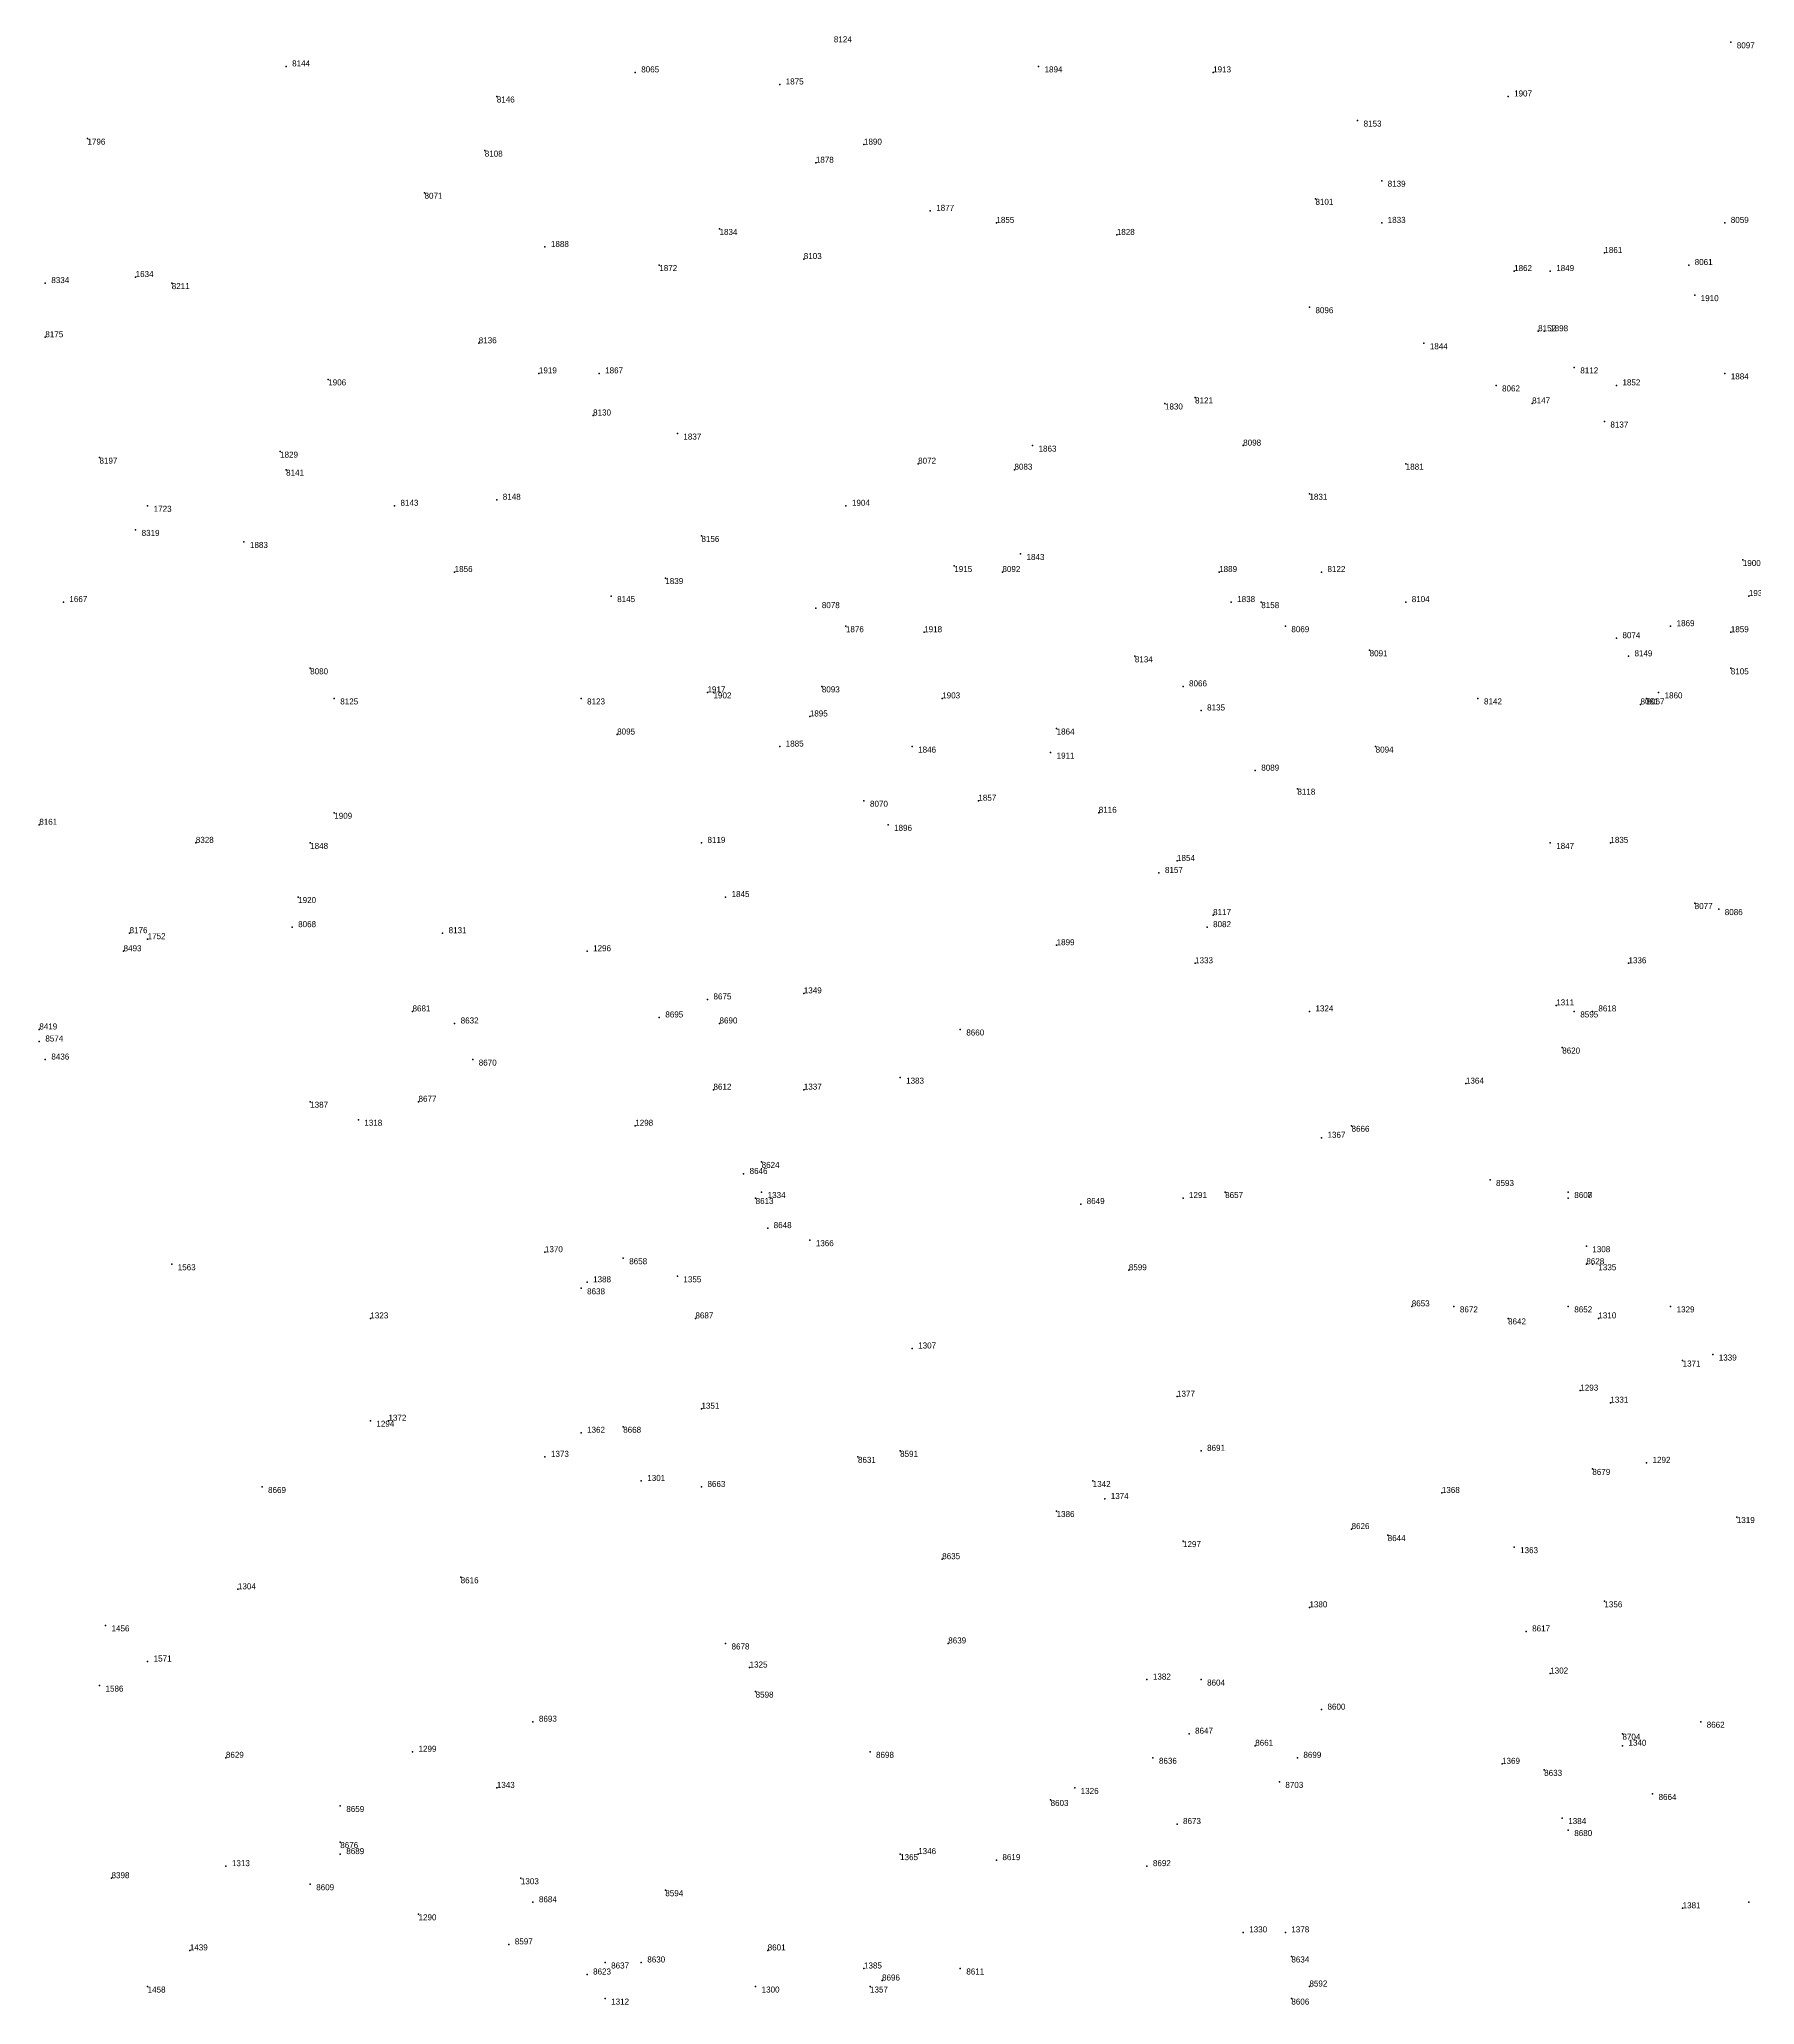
# Model space of a CAD drawing. Extents: x -0.07 to 1.1, y -0.07 to 1.1.
# Drawn here: x 0.222 to 0.507, y 0.329 to 0.6555 of the extents above; entities that cross this region are included whole.
import ezdxf

# ---------------------------------------------------------------- set-up
doc = ezdxf.new("R2010")
doc.units = 0
for name, color, linetype in [('Facilities', 3, 'CONTINUOUS'), ('Normals', 1, 'CONTINUOUS'), ('Source_points', 5, 'CONTINUOUS'), ('Text', 3, 'CONTINUOUS')]:
    doc.layers.add(name, color=color, linetype=linetype)

msp = doc.modelspace()

# ---------------------------------------------------------------- linework, layer by layer
at = {"layer": 'Facilities', "color": 3}
for p in [(0.503, 0.655, 1), (0.263, 0.651, 1), (0.321, 0.65, 1), (0.388, 0.651), (0.417, 0.65), (0.345, 0.648), (0.298, 0.646, 1), (0.466, 0.646), (0.441, 0.642, 1), (0.23, 0.639), (0.296, 0.637, 1), (0.359, 0.638), (0.351, 0.635), (0.445, 0.632, 1), (0.286, 0.63, 1), (0.37, 0.627), (0.434, 0.629, 1), (0.335, 0.624), (0.381, 0.625), (0.445, 0.625), (0.502, 0.625, 1), (0.306, 0.621), (0.401, 0.623), (0.325, 0.618), (0.349, 0.619, 1), (0.482, 0.62), (0.496, 0.618, 1), (0.223, 0.615, 1), (0.238, 0.616), (0.244, 0.615, 1), (0.467, 0.617), (0.473, 0.617), (0.433, 0.611, 1), (0.497, 0.613), (0.223, 0.606, 1), (0.295, 0.605, 1), (0.452, 0.605), (0.471, 0.607, 1), (0.472, 0.607), (0.477, 0.601, 1), (0.27, 0.599), (0.305, 0.6), (0.315, 0.6), (0.464, 0.598, 1), (0.484, 0.598), (0.502, 0.6), (0.409, 0.595), (0.414, 0.596, 1), (0.47, 0.595, 1), (0.314, 0.593, 1), (0.482, 0.592, 1), (0.328, 0.59), (0.387, 0.588), (0.422, 0.588, 1), (0.232, 0.586, 1), (0.262, 0.587), (0.368, 0.585, 1), (0.449, 0.585), (0.263, 0.584, 1), (0.384, 0.584, 1), (0.24, 0.578), (0.281, 0.578, 1), (0.298, 0.579, 1), (0.356, 0.578), (0.433, 0.58), (0.238, 0.574, 1), (0.256, 0.572), (0.332, 0.573, 1), (0.385, 0.57), (0.505, 0.569), (0.291, 0.567), (0.326, 0.566), (0.374, 0.568), (0.382, 0.567, 1), (0.418, 0.567), (0.435, 0.567, 1), (0.226, 0.562), (0.317, 0.563, 1), (0.42, 0.562), (0.425, 0.562, 1), (0.449, 0.562, 1), (0.506, 0.563), (0.351, 0.561, 1), (0.356, 0.558), (0.369, 0.557), (0.429, 0.558, 1), (0.484, 0.556, 1), (0.493, 0.558), (0.503, 0.557), (0.404, 0.553, 1), (0.443, 0.554, 1), (0.486, 0.553, 1), (0.267, 0.551, 1), (0.503, 0.551, 1), (0.271, 0.546, 1), (0.312, 0.546, 1), (0.333, 0.547), (0.334, 0.547), (0.352, 0.548, 1), (0.372, 0.546), (0.412, 0.548, 1), (0.461, 0.546, 1), (0.489, 0.546, 1), (0.491, 0.547), (0.35, 0.543), (0.415, 0.544, 1), (0.488, 0.545, 1), (0.318, 0.54, 1), (0.391, 0.541), (0.345, 0.538), (0.367, 0.538), (0.39, 0.537), (0.444, 0.538, 1), (0.424, 0.534, 1), (0.359, 0.529, 1), (0.378, 0.529), (0.431, 0.531, 1), (0.271, 0.527), (0.398, 0.527, 1), (0.222, 0.525, 1), (0.363, 0.525), (0.248, 0.522, 1), (0.267, 0.522), (0.332, 0.522, 1), (0.473, 0.522), (0.483, 0.522), (0.408, 0.517, 1), (0.411, 0.519), (0.265, 0.513), (0.336, 0.513), (0.417, 0.51, 1), (0.497, 0.512, 1), (0.501, 0.511, 1), (0.237, 0.507, 1), (0.264, 0.508, 1), (0.289, 0.507, 1), (0.416, 0.508, 1), (0.236, 0.504, 1), (0.24, 0.506), (0.313, 0.504), (0.391, 0.505), (0.414, 0.502), (0.486, 0.502), (0.349, 0.497), (0.284, 0.494, 1), (0.333, 0.496, 1), (0.433, 0.494), (0.474, 0.495), (0.477, 0.494, 1), (0.48, 0.494, 1), (0.222, 0.491, 1), (0.291, 0.492, 1), (0.325, 0.493, 1), (0.335, 0.492, 1), (0.375, 0.491, 1), (0.222, 0.489, 1), (0.475, 0.488, 1), (0.223, 0.486, 1), (0.294, 0.486, 1), (0.334, 0.481, 1), (0.349, 0.481), (0.365, 0.483), (0.459, 0.482), (0.267, 0.479), (0.285, 0.479, 1), (0.275, 0.476), (0.321, 0.475), (0.44, 0.475, 1), (0.435, 0.473), (0.339, 0.467, 1), (0.342, 0.469, 1), (0.342, 0.464), (0.419, 0.464, 1), (0.463, 0.466, 1), (0.476, 0.464, 1), (0.341, 0.463, 1), (0.395, 0.462, 1), (0.412, 0.463), (0.476, 0.463, 1), (0.343, 0.458, 1), (0.306, 0.454), (0.35, 0.456), (0.479, 0.455), (0.244, 0.452), (0.319, 0.453, 1), (0.403, 0.451, 1), (0.479, 0.452, 1), (0.48, 0.452), (0.312, 0.448, 1), (0.313, 0.449), (0.328, 0.45), (0.45, 0.445, 1), (0.457, 0.445, 1), (0.476, 0.445, 1), (0.493, 0.445), (0.277, 0.443), (0.331, 0.443, 1), (0.466, 0.443, 1), (0.481, 0.443), (0.367, 0.438), (0.495, 0.436), (0.5, 0.437), (0.478, 0.431), (0.332, 0.428), (0.411, 0.43), (0.483, 0.429), (0.277, 0.426), (0.28, 0.426), (0.319, 0.425, 1), (0.312, 0.424), (0.306, 0.42), (0.358, 0.42, 1), (0.365, 0.421, 1), (0.415, 0.421, 1), (0.48, 0.418, 1), (0.489, 0.419), (0.259, 0.415, 1), (0.322, 0.416), (0.332, 0.415, 1), (0.397, 0.416), (0.399, 0.413), (0.455, 0.414), (0.391, 0.411), (0.504, 0.41), (0.412, 0.406), (0.44, 0.408, 1), (0.446, 0.407, 1), (0.467, 0.405), (0.372, 0.403, 1), (0.292, 0.4, 1), (0.255, 0.398), (0.482, 0.396), (0.233, 0.392), (0.433, 0.395), (0.336, 0.389, 1), (0.373, 0.389, 1), (0.469, 0.391, 1), (0.24, 0.386), (0.34, 0.385), (0.406, 0.383), (0.415, 0.383, 1), (0.473, 0.384), (0.232, 0.382), (0.341, 0.381, 1), (0.304, 0.376, 1), (0.435, 0.378, 1), (0.498, 0.376, 1), (0.413, 0.374, 1), (0.485, 0.374, 1), (0.253, 0.37, 1), (0.284, 0.371), (0.36, 0.371, 1), (0.407, 0.37, 1), (0.424, 0.372, 1), (0.431, 0.37, 1), (0.465, 0.369), (0.485, 0.372), (0.428, 0.366, 1), (0.472, 0.368, 1), (0.298, 0.365), (0.39, 0.363, 1), (0.394, 0.365), (0.49, 0.364, 1), (0.272, 0.362, 1), (0.475, 0.36), (0.272, 0.356, 1), (0.411, 0.359, 1), (0.476, 0.358, 1), (0.272, 0.354, 1), (0.365, 0.354), (0.368, 0.354), (0.381, 0.353, 1), (0.234, 0.35, 1), (0.253, 0.352), (0.302, 0.35), (0.406, 0.352, 1), (0.267, 0.349, 1), (0.326, 0.348, 1), (0.285, 0.344), (0.304, 0.346, 1), (0.495, 0.345), (0.506, 0.346), (0.422, 0.341), (0.429, 0.341), (0.247, 0.338), (0.3, 0.339, 1), (0.343, 0.338, 1), (0.43, 0.337, 1), (0.313, 0.334, 1), (0.316, 0.336, 1), (0.322, 0.336, 1), (0.359, 0.335), (0.375, 0.335, 1), (0.24, 0.332), (0.316, 0.33), (0.341, 0.332), (0.36, 0.332), (0.362, 0.333, 1), (0.43, 0.33, 1), (0.433, 0.332, 1)]:
    msp.add_point(p, dxfattribs=at)
at = {"layer": 'Normals', "color": 1}
for p, q in [((0.503, 0.655, 1), (0.503, 0.655, 1.1)), ((0.263, 0.651, 1), (0.263, 0.651, 1.1)), ((0.321, 0.65, 1), (0.321, 0.65, 1.1)), ((0.388, 0.651), (0.388, 0.651, 0.1)), ((0.417, 0.65), (0.417, 0.65, 0.1)), ((0.345, 0.648), (0.345, 0.648, 0.1)), ((0.298, 0.646, 1), (0.298, 0.646, 1.1)), ((0.466, 0.646), (0.466, 0.646, 0.1)), ((0.441, 0.642, 1), (0.441, 0.642, 1.1)), ((0.23, 0.639), (0.23, 0.639, 0.1)), ((0.296, 0.637, 1), (0.296, 0.637, 1.1)), ((0.359, 0.638), (0.359, 0.638, 0.1)), ((0.351, 0.635), (0.351, 0.635, 0.1)), ((0.445, 0.632, 1), (0.445, 0.632, 1.1)), ((0.286, 0.63, 1), (0.286, 0.63, 1.1)), ((0.37, 0.627), (0.37, 0.627, 0.1)), ((0.434, 0.629, 1), (0.434, 0.629, 1.1)), ((0.335, 0.624), (0.335, 0.624, 0.1)), ((0.381, 0.625), (0.381, 0.625, 0.1)), ((0.445, 0.625), (0.445, 0.625, 0.1)), ((0.502, 0.625, 1), (0.502, 0.625, 1.1)), ((0.306, 0.621), (0.306, 0.621, 0.1)), ((0.401, 0.623), (0.401, 0.623, 0.1)), ((0.325, 0.618), (0.325, 0.618, 0.1)), ((0.349, 0.619, 1), (0.349, 0.619, 1.1)), ((0.482, 0.62), (0.482, 0.62, 0.1)), ((0.496, 0.618, 1), (0.496, 0.618, 1.1)), ((0.223, 0.615, 1), (0.223, 0.615, 1.1)), ((0.238, 0.616), (0.238, 0.616, 0.1)), ((0.244, 0.615, 1), (0.244, 0.615, 1.1)), ((0.467, 0.617), (0.467, 0.617, 0.1)), ((0.473, 0.617), (0.473, 0.617, 0.1)), ((0.433, 0.611, 1), (0.433, 0.611, 1.1)), ((0.497, 0.613), (0.497, 0.613, 0.1)), ((0.223, 0.606, 1), (0.223, 0.606, 1.1)), ((0.295, 0.605, 1), (0.295, 0.605, 1.1)), ((0.452, 0.605), (0.452, 0.605, 0.1)), ((0.471, 0.607, 1), (0.471, 0.607, 1.1)), ((0.472, 0.607), (0.472, 0.607, 0.1)), ((0.477, 0.601, 1), (0.477, 0.601, 1.1)), ((0.27, 0.599), (0.27, 0.599, 0.1)), ((0.305, 0.6), (0.305, 0.6, 0.1)), ((0.315, 0.6), (0.315, 0.6, 0.1)), ((0.464, 0.598, 1), (0.464, 0.598, 1.1)), ((0.484, 0.598), (0.484, 0.598, 0.1)), ((0.502, 0.6), (0.502, 0.6, 0.1)), ((0.409, 0.595), (0.409, 0.595, 0.1)), ((0.414, 0.596, 1), (0.414, 0.596, 1.1)), ((0.47, 0.595, 1), (0.47, 0.595, 1.1)), ((0.314, 0.593, 1), (0.314, 0.593, 1.1)), ((0.482, 0.592, 1), (0.482, 0.592, 1.1)), ((0.328, 0.59), (0.328, 0.59, 0.1)), ((0.387, 0.588), (0.387, 0.588, 0.1)), ((0.422, 0.588, 1), (0.422, 0.588, 1.1)), ((0.232, 0.586, 1), (0.232, 0.586, 1.1)), ((0.262, 0.587), (0.262, 0.587, 0.1)), ((0.368, 0.585, 1), (0.368, 0.585, 1.1)), ((0.449, 0.585), (0.449, 0.585, 0.1)), ((0.263, 0.584, 1), (0.263, 0.584, 1.1)), ((0.384, 0.584, 1), (0.384, 0.584, 1.1)), ((0.24, 0.578), (0.24, 0.578, 0.1)), ((0.281, 0.578, 1), (0.281, 0.578, 1.1)), ((0.298, 0.579, 1), (0.298, 0.579, 1.1)), ((0.356, 0.578), (0.356, 0.578, 0.1)), ((0.433, 0.58), (0.433, 0.58, 0.1)), ((0.238, 0.574, 1), (0.238, 0.574, 1.1)), ((0.256, 0.572), (0.256, 0.572, 0.1)), ((0.332, 0.573, 1), (0.332, 0.573, 1.1)), ((0.385, 0.57), (0.385, 0.57, 0.1)), ((0.505, 0.569), (0.505, 0.569, 0.1)), ((0.291, 0.567), (0.291, 0.567, 0.1)), ((0.326, 0.566), (0.326, 0.566, 0.1)), ((0.374, 0.568), (0.374, 0.568, 0.1)), ((0.382, 0.567, 1), (0.382, 0.567, 1.1)), ((0.418, 0.567), (0.418, 0.567, 0.1)), ((0.435, 0.567, 1), (0.435, 0.567, 1.1)), ((0.226, 0.562), (0.226, 0.562, 0.1)), ((0.317, 0.563, 1), (0.317, 0.563, 1.1)), ((0.42, 0.562), (0.42, 0.562, 0.1)), ((0.425, 0.562, 1), (0.425, 0.562, 1.1)), ((0.449, 0.562, 1), (0.449, 0.562, 1.1)), ((0.506, 0.563), (0.506, 0.563, 0.1)), ((0.351, 0.561, 1), (0.351, 0.561, 1.1)), ((0.356, 0.558), (0.356, 0.558, 0.1)), ((0.369, 0.557), (0.369, 0.557, 0.1)), ((0.429, 0.558, 1), (0.429, 0.558, 1.1)), ((0.484, 0.556, 1), (0.484, 0.556, 1.1)), ((0.493, 0.558), (0.493, 0.558, 0.1)), ((0.503, 0.557), (0.503, 0.557, 0.1)), ((0.404, 0.553, 1), (0.404, 0.553, 1.1)), ((0.443, 0.554, 1), (0.443, 0.554, 1.1)), ((0.486, 0.553, 1), (0.486, 0.553, 1.1)), ((0.267, 0.551, 1), (0.267, 0.551, 1.1)), ((0.503, 0.551, 1), (0.503, 0.551, 1.1)), ((0.271, 0.546, 1), (0.271, 0.546, 1.1)), ((0.312, 0.546, 1), (0.312, 0.546, 1.1)), ((0.333, 0.547), (0.333, 0.547, 0.1)), ((0.334, 0.547), (0.334, 0.547, 0.1)), ((0.352, 0.548, 1), (0.352, 0.548, 1.1)), ((0.372, 0.546), (0.372, 0.546, 0.1)), ((0.412, 0.548, 1), (0.412, 0.548, 1.1)), ((0.461, 0.546, 1), (0.461, 0.546, 1.1)), ((0.489, 0.546, 1), (0.489, 0.546, 1.1)), ((0.491, 0.547), (0.491, 0.547, 0.1)), ((0.35, 0.543), (0.35, 0.543, 0.1)), ((0.415, 0.544, 1), (0.415, 0.544, 1.1)), ((0.488, 0.545, 1), (0.488, 0.545, 1.1)), ((0.318, 0.54, 1), (0.318, 0.54, 1.1)), ((0.391, 0.541), (0.391, 0.541, 0.1)), ((0.345, 0.538), (0.345, 0.538, 0.1)), ((0.367, 0.538), (0.367, 0.538, 0.1)), ((0.39, 0.537), (0.39, 0.537, 0.1)), ((0.444, 0.538, 1), (0.444, 0.538, 1.1)), ((0.424, 0.534, 1), (0.424, 0.534, 1.1)), ((0.359, 0.529, 1), (0.359, 0.529, 1.1)), ((0.378, 0.529), (0.378, 0.529, 0.1)), ((0.431, 0.531, 1), (0.431, 0.531, 1.1)), ((0.271, 0.527), (0.271, 0.527, 0.1)), ((0.398, 0.527, 1), (0.398, 0.527, 1.1)), ((0.222, 0.525, 1), (0.222, 0.525, 1.1)), ((0.363, 0.525), (0.363, 0.525, 0.1)), ((0.248, 0.522, 1), (0.248, 0.522, 1.1)), ((0.267, 0.522), (0.267, 0.522, 0.1)), ((0.332, 0.522, 1), (0.332, 0.522, 1.1)), ((0.473, 0.522), (0.473, 0.522, 0.1)), ((0.483, 0.522), (0.483, 0.522, 0.1)), ((0.408, 0.517, 1), (0.408, 0.517, 1.1)), ((0.411, 0.519), (0.411, 0.519, 0.1)), ((0.265, 0.513), (0.265, 0.513, 0.1)), ((0.336, 0.513), (0.336, 0.513, 0.1)), ((0.417, 0.51, 1), (0.417, 0.51, 1.1)), ((0.497, 0.512, 1), (0.497, 0.512, 1.1)), ((0.501, 0.511, 1), (0.501, 0.511, 1.1)), ((0.237, 0.507, 1), (0.237, 0.507, 1.1)), ((0.264, 0.508, 1), (0.264, 0.508, 1.1)), ((0.289, 0.507, 1), (0.289, 0.507, 1.1)), ((0.416, 0.508, 1), (0.416, 0.508, 1.1)), ((0.236, 0.504, 1), (0.236, 0.504, 1.1)), ((0.24, 0.506), (0.24, 0.506, 0.1)), ((0.313, 0.504), (0.313, 0.504, 0.1)), ((0.391, 0.505), (0.391, 0.505, 0.1)), ((0.414, 0.502), (0.414, 0.502, 0.1)), ((0.486, 0.502), (0.486, 0.502, 0.1)), ((0.349, 0.497), (0.349, 0.497, 0.1)), ((0.284, 0.494, 1), (0.284, 0.494, 1.1)), ((0.333, 0.496, 1), (0.333, 0.496, 1.1)), ((0.433, 0.494), (0.433, 0.494, 0.1)), ((0.474, 0.495), (0.474, 0.495, 0.1)), ((0.477, 0.494, 1), (0.477, 0.494, 1.1)), ((0.48, 0.494, 1), (0.48, 0.494, 1.1)), ((0.222, 0.491, 1), (0.222, 0.491, 1.1)), ((0.291, 0.492, 1), (0.291, 0.492, 1.1)), ((0.325, 0.493, 1), (0.325, 0.493, 1.1)), ((0.335, 0.492, 1), (0.335, 0.492, 1.1)), ((0.375, 0.491, 1), (0.375, 0.491, 1.1)), ((0.222, 0.489, 1), (0.222, 0.489, 1.1)), ((0.475, 0.488, 1), (0.475, 0.488, 1.1)), ((0.223, 0.486, 1), (0.223, 0.486, 1.1)), ((0.294, 0.486, 1), (0.294, 0.486, 1.1)), ((0.334, 0.481, 1), (0.334, 0.481, 1.1)), ((0.349, 0.481), (0.349, 0.481, 0.1)), ((0.365, 0.483), (0.365, 0.483, 0.1)), ((0.459, 0.482), (0.459, 0.482, 0.1)), ((0.267, 0.479), (0.267, 0.479, 0.1)), ((0.285, 0.479, 1), (0.285, 0.479, 1.1)), ((0.275, 0.476), (0.275, 0.476, 0.1)), ((0.321, 0.475), (0.321, 0.475, 0.1)), ((0.44, 0.475, 1), (0.44, 0.475, 1.1)), ((0.435, 0.473), (0.435, 0.473, 0.1)), ((0.339, 0.467, 1), (0.339, 0.467, 1.1)), ((0.342, 0.469, 1), (0.342, 0.469, 1.1)), ((0.342, 0.464), (0.342, 0.464, 0.1)), ((0.419, 0.464, 1), (0.419, 0.464, 1.1)), ((0.463, 0.466, 1), (0.463, 0.466, 1.1)), ((0.476, 0.464, 1), (0.476, 0.464, 1.1)), ((0.341, 0.463, 1), (0.341, 0.463, 1.1)), ((0.395, 0.462, 1), (0.395, 0.462, 1.1)), ((0.412, 0.463), (0.412, 0.463, 0.1)), ((0.476, 0.463, 1), (0.476, 0.463, 1.1)), ((0.343, 0.458, 1), (0.343, 0.458, 1.1)), ((0.306, 0.454), (0.306, 0.454, 0.1)), ((0.35, 0.456), (0.35, 0.456, 0.1)), ((0.479, 0.455), (0.479, 0.455, 0.1)), ((0.244, 0.452), (0.244, 0.452, 0.1)), ((0.319, 0.453, 1), (0.319, 0.453, 1.1)), ((0.403, 0.451, 1), (0.403, 0.451, 1.1)), ((0.479, 0.452, 1), (0.479, 0.452, 1.1)), ((0.48, 0.452), (0.48, 0.452, 0.1)), ((0.312, 0.448, 1), (0.312, 0.448, 1.1)), ((0.313, 0.449), (0.313, 0.449, 0.1)), ((0.328, 0.45), (0.328, 0.45, 0.1)), ((0.45, 0.445, 1), (0.45, 0.445, 1.1)), ((0.457, 0.445, 1), (0.457, 0.445, 1.1)), ((0.476, 0.445, 1), (0.476, 0.445, 1.1)), ((0.493, 0.445), (0.493, 0.445, 0.1)), ((0.277, 0.443), (0.277, 0.443, 0.1)), ((0.331, 0.443, 1), (0.331, 0.443, 1.1)), ((0.466, 0.443, 1), (0.466, 0.443, 1.1)), ((0.481, 0.443), (0.481, 0.443, 0.1)), ((0.367, 0.438), (0.367, 0.438, 0.1)), ((0.495, 0.436), (0.495, 0.436, 0.1)), ((0.5, 0.437), (0.5, 0.437, 0.1)), ((0.478, 0.431), (0.478, 0.431, 0.1)), ((0.332, 0.428), (0.332, 0.428, 0.1)), ((0.411, 0.43), (0.411, 0.43, 0.1)), ((0.483, 0.429), (0.483, 0.429, 0.1)), ((0.277, 0.426), (0.277, 0.426, 0.1)), ((0.28, 0.426), (0.28, 0.426, 0.1)), ((0.319, 0.425, 1), (0.319, 0.425, 1.1)), ((0.312, 0.424), (0.312, 0.424, 0.1)), ((0.306, 0.42), (0.306, 0.42, 0.1)), ((0.358, 0.42, 1), (0.358, 0.42, 1.1)), ((0.365, 0.421, 1), (0.365, 0.421, 1.1)), ((0.415, 0.421, 1), (0.415, 0.421, 1.1)), ((0.48, 0.418, 1), (0.48, 0.418, 1.1)), ((0.489, 0.419), (0.489, 0.419, 0.1)), ((0.259, 0.415, 1), (0.259, 0.415, 1.1)), ((0.322, 0.416), (0.322, 0.416, 0.1)), ((0.332, 0.415, 1), (0.332, 0.415, 1.1)), ((0.397, 0.416), (0.397, 0.416, 0.1)), ((0.399, 0.413), (0.399, 0.413, 0.1)), ((0.455, 0.414), (0.455, 0.414, 0.1)), ((0.391, 0.411), (0.391, 0.411, 0.1)), ((0.504, 0.41), (0.504, 0.41, 0.1)), ((0.412, 0.406), (0.412, 0.406, 0.1)), ((0.44, 0.408, 1), (0.44, 0.408, 1.1)), ((0.446, 0.407, 1), (0.446, 0.407, 1.1)), ((0.467, 0.405), (0.467, 0.405, 0.1)), ((0.372, 0.403, 1), (0.372, 0.403, 1.1)), ((0.292, 0.4, 1), (0.292, 0.4, 1.1)), ((0.255, 0.398), (0.255, 0.398, 0.1)), ((0.482, 0.396), (0.482, 0.396, 0.1)), ((0.233, 0.392), (0.233, 0.392, 0.1)), ((0.433, 0.395), (0.433, 0.395, 0.1)), ((0.336, 0.389, 1), (0.336, 0.389, 1.1)), ((0.373, 0.389, 1), (0.373, 0.389, 1.1)), ((0.469, 0.391, 1), (0.469, 0.391, 1.1)), ((0.24, 0.386), (0.24, 0.386, 0.1)), ((0.34, 0.385), (0.34, 0.385, 0.1)), ((0.406, 0.383), (0.406, 0.383, 0.1)), ((0.415, 0.383, 1), (0.415, 0.383, 1.1)), ((0.473, 0.384), (0.473, 0.384, 0.1)), ((0.232, 0.382), (0.232, 0.382, 0.1)), ((0.341, 0.381, 1), (0.341, 0.381, 1.1)), ((0.304, 0.376, 1), (0.304, 0.376, 1.1)), ((0.435, 0.378, 1), (0.435, 0.378, 1.1)), ((0.498, 0.376, 1), (0.498, 0.376, 1.1)), ((0.413, 0.374, 1), (0.413, 0.374, 1.1)), ((0.485, 0.374, 1), (0.485, 0.374, 1.1)), ((0.253, 0.37, 1), (0.253, 0.37, 1.1)), ((0.284, 0.371), (0.284, 0.371, 0.1)), ((0.36, 0.371, 1), (0.36, 0.371, 1.1)), ((0.407, 0.37, 1), (0.407, 0.37, 1.1)), ((0.424, 0.372, 1), (0.424, 0.372, 1.1)), ((0.431, 0.37, 1), (0.431, 0.37, 1.1)), ((0.465, 0.369), (0.465, 0.369, 0.1)), ((0.485, 0.372), (0.485, 0.372, 0.1)), ((0.428, 0.366, 1), (0.428, 0.366, 1.1)), ((0.472, 0.368, 1), (0.472, 0.368, 1.1)), ((0.298, 0.365), (0.298, 0.365, 0.1)), ((0.39, 0.363, 1), (0.39, 0.363, 1.1)), ((0.394, 0.365), (0.394, 0.365, 0.1)), ((0.49, 0.364, 1), (0.49, 0.364, 1.1)), ((0.272, 0.362, 1), (0.272, 0.362, 1.1)), ((0.475, 0.36), (0.475, 0.36, 0.1)), ((0.272, 0.356, 1), (0.272, 0.356, 1.1)), ((0.411, 0.359, 1), (0.411, 0.359, 1.1)), ((0.476, 0.358, 1), (0.476, 0.358, 1.1)), ((0.272, 0.354, 1), (0.272, 0.354, 1.1)), ((0.365, 0.354), (0.365, 0.354, 0.1)), ((0.368, 0.354), (0.368, 0.354, 0.1)), ((0.381, 0.353, 1), (0.381, 0.353, 1.1)), ((0.234, 0.35, 1), (0.234, 0.35, 1.1)), ((0.253, 0.352), (0.253, 0.352, 0.1)), ((0.302, 0.35), (0.302, 0.35, 0.1)), ((0.406, 0.352, 1), (0.406, 0.352, 1.1)), ((0.267, 0.349, 1), (0.267, 0.349, 1.1)), ((0.326, 0.348, 1), (0.326, 0.348, 1.1)), ((0.285, 0.344), (0.285, 0.344, 0.1)), ((0.304, 0.346, 1), (0.304, 0.346, 1.1)), ((0.495, 0.345), (0.495, 0.345, 0.1)), ((0.506, 0.346), (0.506, 0.346, 0.1)), ((0.422, 0.341), (0.422, 0.341, 0.1)), ((0.429, 0.341), (0.429, 0.341, 0.1)), ((0.247, 0.338), (0.247, 0.338, 0.1)), ((0.3, 0.339, 1), (0.3, 0.339, 1.1)), ((0.343, 0.338, 1), (0.343, 0.338, 1.1)), ((0.43, 0.337, 1), (0.43, 0.337, 1.1)), ((0.313, 0.334, 1), (0.313, 0.334, 1.1)), ((0.316, 0.336, 1), (0.316, 0.336, 1.1)), ((0.322, 0.336, 1), (0.322, 0.336, 1.1)), ((0.359, 0.335), (0.359, 0.335, 0.1)), ((0.375, 0.335, 1), (0.375, 0.335, 1.1)), ((0.24, 0.332), (0.24, 0.332, 0.1)), ((0.316, 0.33), (0.316, 0.33, 0.1)), ((0.341, 0.332), (0.341, 0.332, 0.1)), ((0.36, 0.332), (0.36, 0.332, 0.1)), ((0.362, 0.333, 1), (0.362, 0.333, 1.1)), ((0.43, 0.33, 1), (0.43, 0.33, 1.1)), ((0.433, 0.332, 1), (0.433, 0.332, 1.1))]:
    msp.add_line(p, q, dxfattribs=at)
at = {"layer": 'Source_points', "color": 5}
for p in [(0.503, 0.655, 1), (0.263, 0.651, 1), (0.321, 0.65, 1), (0.388, 0.651), (0.417, 0.65), (0.345, 0.648), (0.298, 0.646, 1), (0.466, 0.646), (0.441, 0.642, 1), (0.23, 0.639), (0.296, 0.637, 1), (0.359, 0.638), (0.351, 0.635), (0.445, 0.632, 1), (0.286, 0.63, 1), (0.37, 0.627), (0.434, 0.629, 1), (0.335, 0.624), (0.381, 0.625), (0.445, 0.625), (0.502, 0.625, 1), (0.306, 0.621), (0.401, 0.623), (0.325, 0.618), (0.349, 0.619, 1), (0.482, 0.62), (0.496, 0.618, 1), (0.223, 0.615, 1), (0.238, 0.616), (0.244, 0.615, 1), (0.467, 0.617), (0.473, 0.617), (0.433, 0.611, 1), (0.497, 0.613), (0.223, 0.606, 1), (0.295, 0.605, 1), (0.452, 0.605), (0.471, 0.607, 1), (0.472, 0.607), (0.477, 0.601, 1), (0.27, 0.599), (0.305, 0.6), (0.315, 0.6), (0.464, 0.598, 1), (0.484, 0.598), (0.502, 0.6), (0.409, 0.595), (0.414, 0.596, 1), (0.47, 0.595, 1), (0.314, 0.593, 1), (0.482, 0.592, 1), (0.328, 0.59), (0.387, 0.588), (0.422, 0.588, 1), (0.232, 0.586, 1), (0.262, 0.587), (0.368, 0.585, 1), (0.449, 0.585), (0.263, 0.584, 1), (0.384, 0.584, 1), (0.24, 0.578), (0.281, 0.578, 1), (0.298, 0.579, 1), (0.356, 0.578), (0.433, 0.58), (0.238, 0.574, 1), (0.256, 0.572), (0.332, 0.573, 1), (0.385, 0.57), (0.505, 0.569), (0.291, 0.567), (0.326, 0.566), (0.374, 0.568), (0.382, 0.567, 1), (0.418, 0.567), (0.435, 0.567, 1), (0.226, 0.562), (0.317, 0.563, 1), (0.42, 0.562), (0.425, 0.562, 1), (0.449, 0.562, 1), (0.506, 0.563), (0.351, 0.561, 1), (0.356, 0.558), (0.369, 0.557), (0.429, 0.558, 1), (0.484, 0.556, 1), (0.493, 0.558), (0.503, 0.557), (0.404, 0.553, 1), (0.443, 0.554, 1), (0.486, 0.553, 1), (0.267, 0.551, 1), (0.503, 0.551, 1), (0.271, 0.546, 1), (0.312, 0.546, 1), (0.333, 0.547), (0.334, 0.547), (0.352, 0.548, 1), (0.372, 0.546), (0.412, 0.548, 1), (0.461, 0.546, 1), (0.489, 0.546, 1), (0.491, 0.547), (0.35, 0.543), (0.415, 0.544, 1), (0.488, 0.545, 1), (0.318, 0.54, 1), (0.391, 0.541), (0.345, 0.538), (0.367, 0.538), (0.39, 0.537), (0.444, 0.538, 1), (0.424, 0.534, 1), (0.359, 0.529, 1), (0.378, 0.529), (0.431, 0.531, 1), (0.271, 0.527), (0.398, 0.527, 1), (0.222, 0.525, 1), (0.363, 0.525), (0.248, 0.522, 1), (0.267, 0.522), (0.332, 0.522, 1), (0.473, 0.522), (0.483, 0.522), (0.408, 0.517, 1), (0.411, 0.519), (0.265, 0.513), (0.336, 0.513), (0.417, 0.51, 1), (0.497, 0.512, 1), (0.501, 0.511, 1), (0.237, 0.507, 1), (0.264, 0.508, 1), (0.289, 0.507, 1), (0.416, 0.508, 1), (0.236, 0.504, 1), (0.24, 0.506), (0.313, 0.504), (0.391, 0.505), (0.414, 0.502), (0.486, 0.502), (0.349, 0.497), (0.284, 0.494, 1), (0.333, 0.496, 1), (0.433, 0.494), (0.474, 0.495), (0.477, 0.494, 1), (0.48, 0.494, 1), (0.222, 0.491, 1), (0.291, 0.492, 1), (0.325, 0.493, 1), (0.335, 0.492, 1), (0.375, 0.491, 1), (0.222, 0.489, 1), (0.475, 0.488, 1), (0.223, 0.486, 1), (0.294, 0.486, 1), (0.334, 0.481, 1), (0.349, 0.481), (0.365, 0.483), (0.459, 0.482), (0.267, 0.479), (0.285, 0.479, 1), (0.275, 0.476), (0.321, 0.475), (0.44, 0.475, 1), (0.435, 0.473), (0.339, 0.467, 1), (0.342, 0.469, 1), (0.342, 0.464), (0.419, 0.464, 1), (0.463, 0.466, 1), (0.476, 0.464, 1), (0.341, 0.463, 1), (0.395, 0.462, 1), (0.412, 0.463), (0.476, 0.463, 1), (0.343, 0.458, 1), (0.306, 0.454), (0.35, 0.456), (0.479, 0.455), (0.244, 0.452), (0.319, 0.453, 1), (0.403, 0.451, 1), (0.479, 0.452, 1), (0.48, 0.452), (0.312, 0.448, 1), (0.313, 0.449), (0.328, 0.45), (0.45, 0.445, 1), (0.457, 0.445, 1), (0.476, 0.445, 1), (0.493, 0.445), (0.277, 0.443), (0.331, 0.443, 1), (0.466, 0.443, 1), (0.481, 0.443), (0.367, 0.438), (0.495, 0.436), (0.5, 0.437), (0.478, 0.431), (0.332, 0.428), (0.411, 0.43), (0.483, 0.429), (0.277, 0.426), (0.28, 0.426), (0.319, 0.425, 1), (0.312, 0.424), (0.306, 0.42), (0.358, 0.42, 1), (0.365, 0.421, 1), (0.415, 0.421, 1), (0.48, 0.418, 1), (0.489, 0.419), (0.259, 0.415, 1), (0.322, 0.416), (0.332, 0.415, 1), (0.397, 0.416), (0.399, 0.413), (0.455, 0.414), (0.391, 0.411), (0.504, 0.41), (0.412, 0.406), (0.44, 0.408, 1), (0.446, 0.407, 1), (0.467, 0.405), (0.372, 0.403, 1), (0.292, 0.4, 1), (0.255, 0.398), (0.482, 0.396), (0.233, 0.392), (0.433, 0.395), (0.336, 0.389, 1), (0.373, 0.389, 1), (0.469, 0.391, 1), (0.24, 0.386), (0.34, 0.385), (0.406, 0.383), (0.415, 0.383, 1), (0.473, 0.384), (0.232, 0.382), (0.341, 0.381, 1), (0.304, 0.376, 1), (0.435, 0.378, 1), (0.498, 0.376, 1), (0.413, 0.374, 1), (0.485, 0.374, 1), (0.253, 0.37, 1), (0.284, 0.371), (0.36, 0.371, 1), (0.407, 0.37, 1), (0.424, 0.372, 1), (0.431, 0.37, 1), (0.465, 0.369), (0.485, 0.372), (0.428, 0.366, 1), (0.472, 0.368, 1), (0.298, 0.365), (0.39, 0.363, 1), (0.394, 0.365), (0.49, 0.364, 1), (0.272, 0.362, 1), (0.475, 0.36), (0.272, 0.356, 1), (0.411, 0.359, 1), (0.476, 0.358, 1), (0.272, 0.354, 1), (0.365, 0.354), (0.368, 0.354), (0.381, 0.353, 1), (0.234, 0.35, 1), (0.253, 0.352), (0.302, 0.35), (0.406, 0.352, 1), (0.267, 0.349, 1), (0.326, 0.348, 1), (0.285, 0.344), (0.304, 0.346, 1), (0.495, 0.345), (0.506, 0.346), (0.422, 0.341), (0.429, 0.341), (0.247, 0.338), (0.3, 0.339, 1), (0.343, 0.338, 1), (0.43, 0.337, 1), (0.313, 0.334, 1), (0.316, 0.336, 1), (0.322, 0.336, 1), (0.359, 0.335), (0.375, 0.335, 1), (0.24, 0.332), (0.316, 0.33), (0.341, 0.332), (0.36, 0.332), (0.362, 0.333, 1), (0.43, 0.33, 1), (0.433, 0.332, 1)]:
    msp.add_point(p, dxfattribs=at)

# ---------------------------------------------------------------- texts
at = {"layer": 'Text', "color": 3}
for s, p in [('8124', (0.354, 0.655, 1)), ('8097', (0.504, 0.654, 1)), ('8144', (0.264, 0.651, 1)), ('8065', (0.322, 0.65, 1)), ('1894', (0.389, 0.65)), ('1913', (0.417, 0.65)), ('1875', (0.346, 0.648)), ('1907', (0.467, 0.646)), ('8146', (0.298, 0.645, 1)), ('8153', (0.442, 0.641, 1)), ('1796', (0.23, 0.638)), ('8108', (0.296, 0.636, 1)), ('1890', (0.359, 0.638)), ('1878', (0.351, 0.635)), ('8139', (0.446, 0.631, 1)), ('8071', (0.286, 0.629, 1)), ('1877', (0.371, 0.627)), ('8101', (0.434, 0.628, 1)), ('1834', (0.335, 0.623)), ('1855', (0.381, 0.625)), ('1828', (0.401, 0.623)), ('1833', (0.446, 0.625)), ('8059', (0.503, 0.625, 1)), ('1888', (0.307, 0.621)), ('1861', (0.482, 0.62)), ('1872', (0.325, 0.617)), ('8103', (0.349, 0.619, 1)), ('1862', (0.467, 0.617)), ('1849', (0.474, 0.617)), ('8061', (0.497, 0.618, 1)), ('8334', (0.224, 0.615, 1)), ('1634', (0.238, 0.616)), ('8211', (0.244, 0.614, 1)), ('8096', (0.434, 0.61, 1)), ('1910', (0.498, 0.612)), ('8152', (0.471, 0.607, 1)), ('1898', (0.473, 0.607)), ('8175', (0.223, 0.606, 1)), ('8136', (0.295, 0.605, 1)), ('1844', (0.453, 0.604)), ('1919', (0.305, 0.6)), ('1867', (0.316, 0.6)), ('8112', (0.478, 0.6, 1)), ('1906', (0.27, 0.598)), ('8062', (0.465, 0.597, 1)), ('1852', (0.485, 0.598)), ('1884', (0.503, 0.599)), ('1830', (0.409, 0.594)), ('8121', (0.414, 0.595, 1)), ('8147', (0.47, 0.595, 1)), ('8130', (0.314, 0.593, 1)), ('8137', (0.483, 0.591, 1)), ('1837', (0.329, 0.589)), ('1863', (0.388, 0.587)), ('8098', (0.422, 0.588, 1)), ('8197', (0.232, 0.585, 1)), ('1829', (0.262, 0.586)), ('8072', (0.368, 0.585, 1)), ('8083', (0.384, 0.584, 1)), ('1881', (0.449, 0.584)), ('8141', (0.263, 0.583, 1)), ('1723', (0.241, 0.577)), ('8143', (0.282, 0.578, 1)), ('8148', (0.299, 0.579, 1)), ('1904', (0.357, 0.578)), ('1831', (0.433, 0.579)), ('8319', (0.239, 0.573, 1)), ('1883', (0.257, 0.571)), ('8156', (0.332, 0.572, 1)), ('1843', (0.386, 0.569)), ('1900', (0.505, 0.568)), ('1856', (0.291, 0.567)), ('1839', (0.326, 0.565)), ('1915', (0.374, 0.567)), ('8092', (0.382, 0.567, 1)), ('1889', (0.418, 0.567)), ('8122', (0.436, 0.567, 1)), ('1667', (0.227, 0.562)), ('8145', (0.318, 0.562, 1)), ('8078', (0.352, 0.561, 1)), ('1838', (0.421, 0.562)), ('8158', (0.425, 0.561, 1)), ('8104', (0.45, 0.562, 1)), ('1934', (0.506, 0.563)), ('1869', (0.494, 0.558)), ('1876', (0.356, 0.557)), ('1918', (0.369, 0.557)), ('8069', (0.43, 0.557, 1)), ('8074', (0.485, 0.556, 1)), ('1859', (0.503, 0.557)), ('8134', (0.404, 0.552, 1)), ('8091', (0.443, 0.553, 1)), ('8149', (0.487, 0.553, 1)), ('8080', (0.267, 0.55, 1)), ('8066', (0.413, 0.548, 1)), ('8105', (0.503, 0.55, 1)), ('8125', (0.272, 0.545, 1)), ('8123', (0.313, 0.545, 1)), ('1917', (0.333, 0.547)), ('1902', (0.334, 0.546)), ('8093', (0.352, 0.547, 1)), ('1903', (0.372, 0.546)), ('8142', (0.462, 0.545, 1)), ('8081', (0.488, 0.545, 1)), ('8067', (0.489, 0.545, 1)), ('1860', (0.492, 0.546)), ('1895', (0.35, 0.543)), ('8135', (0.416, 0.544, 1)), ('8095', (0.318, 0.54, 1)), ('1885', (0.346, 0.538)), ('1864', (0.391, 0.54)), ('1846', (0.368, 0.537)), ('1911', (0.391, 0.536)), ('8094', (0.444, 0.537, 1)), ('8089', (0.425, 0.534, 1)), ('8070', (0.36, 0.528, 1)), ('1857', (0.378, 0.529)), ('8118', (0.431, 0.53, 1)), ('8161', (0.222, 0.525, 1)), ('1909', (0.271, 0.526)), ('8116', (0.398, 0.527, 1)), ('8328', (0.248, 0.522, 1)), ('8119', (0.333, 0.522, 1)), ('1896', (0.364, 0.524)), ('1835', (0.483, 0.522)), ('1848', (0.267, 0.521)), ('1854', (0.411, 0.519)), ('1847', (0.474, 0.521)), ('8157', (0.409, 0.517, 1)), ('1920', (0.265, 0.512)), ('1845', (0.337, 0.513)), ('8117', (0.417, 0.51, 1)), ('8077', (0.497, 0.511, 1)), ('8086', (0.502, 0.51, 1)), ('8176', (0.237, 0.507, 1)), ('1752', (0.24, 0.506)), ('8068', (0.265, 0.508, 1)), ('8131', (0.29, 0.507, 1)), ('8082', (0.417, 0.508, 1)), ('8493', (0.236, 0.504, 1)), ('1296', (0.314, 0.504)), ('1899', (0.391, 0.505)), ('1333', (0.414, 0.502)), ('1336', (0.486, 0.502)), ('8675', (0.334, 0.496, 1)), ('1349', (0.349, 0.497)), ('8681', (0.284, 0.494, 1)), ('8695', (0.326, 0.493, 1)), ('1324', (0.434, 0.494)), ('1311', (0.474, 0.495)), ('8595', (0.478, 0.493, 1)), ('8618', (0.481, 0.494, 1)), ('8419', (0.222, 0.491, 1)), ('8574', (0.223, 0.489, 1)), ('8632', (0.292, 0.492, 1)), ('8690', (0.335, 0.492, 1)), ('8660', (0.376, 0.49, 1)), ('8436', (0.224, 0.486, 1)), ('8620', (0.475, 0.487, 1)), ('8670', (0.295, 0.485, 1)), ('8677', (0.285, 0.479, 1)), ('8612', (0.334, 0.481, 1)), ('1337', (0.349, 0.481)), ('1383', (0.366, 0.482)), ('1364', (0.459, 0.482)), ('1387', (0.267, 0.478)), ('1318', (0.276, 0.475)), ('1298', (0.321, 0.475)), ('1367', (0.436, 0.473)), ('8666', (0.44, 0.474, 1)), ('8646', (0.34, 0.467, 1)), ('8624', (0.342, 0.468, 1)), ('1334', (0.343, 0.463)), ('1291', (0.413, 0.463)), ('8657', (0.419, 0.463, 1)), ('8593', (0.464, 0.465, 1)), ('8607', (0.477, 0.463, 1)), ('8608', (0.477, 0.463, 1)), ('8613', (0.341, 0.462, 1)), ('8649', (0.396, 0.462, 1)), ('8648', (0.344, 0.458, 1)), ('1370', (0.306, 0.454)), ('1366', (0.351, 0.455)), ('1308', (0.48, 0.454)), ('1563', (0.245, 0.451)), ('8658', (0.32, 0.452, 1)), ('8599', (0.403, 0.451, 1)), ('8628', (0.479, 0.452, 1)), ('1335', (0.481, 0.451)), ('8638', (0.313, 0.447, 1)), ('1388', (0.314, 0.449)), ('1355', (0.329, 0.449)), ('8653', (0.45, 0.445, 1)), ('8672', (0.458, 0.444, 1)), ('8652', (0.477, 0.444, 1)), ('1329', (0.494, 0.444)), ('1323', (0.277, 0.443)), ('8687', (0.331, 0.443, 1)), ('8642', (0.466, 0.442, 1)), ('1310', (0.481, 0.443)), ('1307', (0.368, 0.438)), ('1371', (0.495, 0.435)), ('1339', (0.501, 0.436)), ('1377', (0.411, 0.43)), ('1293', (0.478, 0.431)), ('1351', (0.332, 0.428)), ('1331', (0.483, 0.429)), ('1294', (0.278, 0.425)), ('1372', (0.28, 0.426)), ('1362', (0.313, 0.424)), ('8668', (0.319, 0.424, 1)), ('8691', (0.416, 0.421, 1)), ('1373', (0.307, 0.42)), ('8631', (0.358, 0.419, 1)), ('8591', (0.365, 0.42, 1)), ('8679', (0.48, 0.417, 1)), ('1292', (0.49, 0.419)), ('8669', (0.26, 0.414, 1)), ('1301', (0.323, 0.416)), ('8663', (0.333, 0.415, 1)), ('1342', (0.397, 0.415)), ('1368', (0.455, 0.414)), ('1374', (0.4, 0.413)), ('1386', (0.391, 0.41)), ('8626', (0.44, 0.408, 1)), ('1319', (0.504, 0.409)), ('1297', (0.412, 0.405)), ('8644', (0.446, 0.406, 1)), ('1363', (0.468, 0.404)), ('8635', (0.372, 0.403, 1)), ('1304', (0.255, 0.398)), ('8616', (0.292, 0.399, 1)), ('1380', (0.433, 0.395)), ('1356', (0.482, 0.395)), ('1456', (0.234, 0.391)), ('8617', (0.47, 0.391, 1)), ('8678', (0.337, 0.388, 1)), ('8639', (0.373, 0.389, 1)), ('1571', (0.241, 0.386)), ('1325', (0.34, 0.385)), ('1382', (0.407, 0.383)), ('8604', (0.416, 0.382, 1)), ('1302', (0.473, 0.384)), ('1586', (0.233, 0.381)), ('8598', (0.341, 0.38, 1)), ('8600', (0.436, 0.378, 1)), ('8693', (0.305, 0.376, 1)), ('8662', (0.499, 0.375, 1)), ('8647', (0.414, 0.374, 1)), ('8661', (0.424, 0.372, 1)), ('8704', (0.485, 0.373, 1)), ('1340', (0.486, 0.372)), ('8629', (0.253, 0.37, 1)), ('1299', (0.285, 0.371)), ('8698', (0.361, 0.37, 1)), ('8636', (0.408, 0.369, 1)), ('8699', (0.432, 0.37, 1)), ('1369', (0.465, 0.369)), ('1343', (0.298, 0.365)), ('8703', (0.429, 0.365, 1)), ('8633', (0.472, 0.367, 1)), ('8603', (0.39, 0.362, 1)), ('1326', (0.395, 0.364)), ('8664', (0.491, 0.363, 1)), ('8659', (0.273, 0.361, 1)), ('8673', (0.412, 0.359, 1)), ('1384', (0.476, 0.359)), ('8676', (0.272, 0.355, 1)), ('8680', (0.477, 0.357, 1)), ('1313', (0.254, 0.352)), ('8689', (0.273, 0.354, 1)), ('1365', (0.365, 0.353)), ('1346', (0.368, 0.354)), ('8619', (0.382, 0.353, 1)), ('8692', (0.407, 0.352, 1)), ('8398', (0.234, 0.35, 1)), ('1303', (0.302, 0.349)), ('8609', (0.268, 0.348, 1)), ('8684', (0.305, 0.346, 1)), ('8594', (0.326, 0.347, 1)), ('1290', (0.285, 0.343)), ('1381', (0.495, 0.345)), ('8597', (0.301, 0.339, 1)), ('1330', (0.423, 0.341)), ('1378', (0.43, 0.341)), ('1439', (0.247, 0.338)), ('8630', (0.323, 0.336, 1)), ('8601', (0.343, 0.338, 1)), ('8634', (0.43, 0.336, 1)), ('8623', (0.314, 0.334, 1)), ('8637', (0.317, 0.335, 1)), ('1385', (0.359, 0.335)), ('8696', (0.362, 0.333, 1)), ('8611', (0.376, 0.334, 1)), ('1458', (0.24, 0.331)), ('1312', (0.317, 0.329)), ('1300', (0.342, 0.331)), ('1357', (0.36, 0.331)), ('8606', (0.43, 0.329, 1)), ('8592', (0.433, 0.332, 1))]:
    msp.add_text(s, height=0.001, dxfattribs=at).set_placement(p)

doc.saveas('drawing.dxf')
